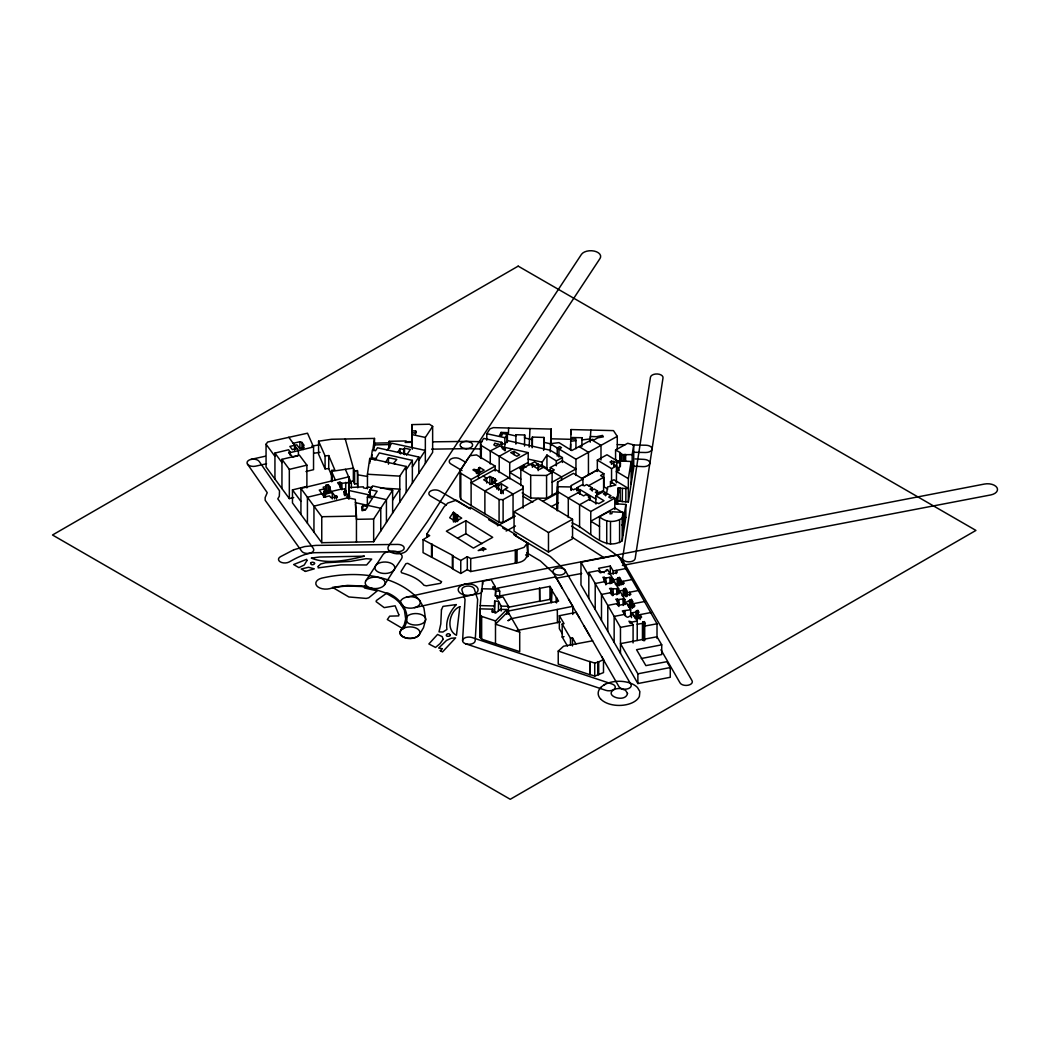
<?xml version="1.0" encoding="UTF-8"?>
<svg xmlns="http://www.w3.org/2000/svg" width="1050" height="1050" viewBox="0 0 1050 1050"><rect width="100%" height="100%" fill="white"/><g stroke="black" fill="none" stroke-linecap="round" stroke-linejoin="round"><path stroke-width="1.5" d="M405.733 619.264L404.434 610.286L401.074 604.511M425.631 619.329A9.949 5.736 0 0 0 410.76 614.303A9.949 5.736 0 0 0 410.655 624.251A9.949 5.736 0 0 0 425.631 619.329L423.924 607.989L419.633 600.39M486.793 440.199L486.793 433.702L489.969 428.873L493.382 427.639L508.567 428.019L508.502 432.482L507.399 434.044L507.399 442.168M575.977 448.731L575.899 439.044L572.342 439.176L572.289 437.522L581.936 437.732L581.897 439.924L590.218 438.926L590.874 430.054M524.514 446.053L524.698 434.989L515.904 434.713L515.878 435.973L507.399 434.044M523.097 486.255L523.031 488.565L503.108 499.629L499.078 499.524L471.109 482.738L495.167 469.376L523.097 486.255L523.031 508.056M582.934 485.559L582.934 479.062L573.444 473.353L557.589 482.108L557.261 510.838M348.928 498.606L348.967 476.779L300.93 488.421L313.95 506.152L347.944 497.766L348.101 494.301L344.886 494.222L344.19 491.518L346.014 490.77L344.715 489.156L342.129 488.893L324.188 493.172L323.623 492.463L330.776 490.35L328.912 487.896L329.963 487.056L329.963 490.311M348.967 476.779L348.652 498.697M543.651 450.384L543.9 437.443L532.363 437.076L532.14 447.773M524.698 434.989L524.514 437.929L532.14 439.648M462.577 640.539L465.032 599.471L462.079 590.638A6.3 3.636 0 0 1 466.476 586.163A6.3 3.636 0 0 1 474.219 588.696L477.645 599.419L475.178 640.815A6.3 3.636 0 0 1 467.578 644.241A6.3 3.636 0 0 1 463.024 639.345A6.3 3.636 0 0 1 472.133 637.573L612.124 684.036A6.3 3.636 0 0 1 614.447 688.997A6.3 3.636 0 0 1 605.85 690.336L465.623 643.794M367.447 488.854L367.461 474.062L369.744 458.456L406.192 466.449L406.192 492.437M508.567 428.019L551.25 429.069L550.213 451.881M550.778 445.318L551.25 438.808L571.069 439.32M529.961 428.544L529.161 447.116M618.752 491.715L618.647 493.08L618.647 489.825M495.154 589.772L495.154 586.53L491.151 579.626L482.685 581.188L481.714 592.029L481.714 588.774L498.579 589.168L499.695 591.15L499.695 597.647M505.234 489.379L503.239 490.455L502.149 492.502L500.929 491.82L500.929 490.127L493.986 485.979L484.877 490.993L484.877 513.739L499.078 522.257L503.108 522.362L513.056 516.823L513.056 494.077L504.945 489.208L507.806 487.659L501.428 483.853L498.619 485.376L493.566 482.317L490.586 483.971L483.696 479.811L489.877 476.451L495.049 478.997L495.049 482.239M582.934 479.062L571.305 485.546L571.016 488.421L573.431 489.799L575.282 488.801L580.072 491.676L568.286 497.962L568.286 517.453M519.711 632.153L495.495 624.186L506.796 612.78L508.476 612.741L519.711 632.153L519.711 651.643L481.648 639.148L479.719 637.114L480.217 605.601L481.714 588.774M479.719 637.114L480.217 608.842L492.476 609.171L492.476 612.413M617.269 449.348L617.269 436.354L613.476 430.618L571.069 429.568L570.544 449.4M570.649 444.058L570.491 449.754M499.695 591.15L495.666 591.019L495.154 595.836L497.385 595.914L497.385 599.169M494.169 612.452L494.694 601.099L498.474 601.243L501.178 606.139L501.178 611.008M616.744 503.738L618.24 487.856L622.348 488.421L622.296 501.572L628.307 501.926L633.727 467.644L633.727 444.911L627.703 443.271L615.576 449.991L615.576 459.729L619.172 461.738M497.385 595.914L497.109 598.133L503.055 596.925L508.476 606.257L508.476 614.368M492.476 609.171L492.135 611.914L495.469 612.189L494.891 612.78L495.652 613.069L500.325 609.354L506.796 609.525L506.796 614.394M616.363 482.842L616.573 465.951L609.984 461.961L611.481 461.134L620.393 463.181L619.854 467.092L618.306 467.775L618.647 470.334L616.363 471.476L628.359 478.656L628.307 501.926M597.332 471.463L597.332 460.097L606.979 454.768L616.901 460.753L616.613 472.631M372.816 450.004L374.483 438.414L331.669 439.267L318.57 441.184L318.57 454.178L325.08 468.864L328.729 468.576L332.404 477.212M373.656 450.712L374.483 444.911L389.183 444.557L389.419 447.773M623.057 522.139L625.852 504.446L615.759 503.751L616.744 497.241M572.001 522.926C588.302 528.977 603.776 552.287 622.178 540.789L625.852 517.44L625.852 504.446M369.744 461.698L370.178 458.692L375.06 459.795L379.312 452.917L412.361 460.373L412.361 483.105M371.477 459.336L372.133 454.781M631.129 471.24L632.179 464.349M622.178 540.789L622.178 518.044L623.057 512.387L612.137 511.77L611.901 513.647L609.919 513.883L610.588 511.678L608.908 511.573L599.537 516.744L599.537 539.49M606.454 494.379L607.635 486.938L615.864 485.021L610.47 481.674L613.922 479.745L628.359 488.394L622.348 488.421M632.179 477.343L632.179 454.611L633.727 444.911M617.741 503.974L618.24 487.856M628.359 478.656L631.129 461.501L616.901 460.753M405.786 618.712L404.263 624.737L400.785 630.486M425.578 619.881L423.478 627.729L419.239 634.764M622.296 501.572L618.24 500.85M526.641 544.11L524.016 547.378L515.76 550.134L470.702 558.548L467.303 556.658L460.766 560.464L452.366 555.804L452.366 568.798L460.766 573.457L467.303 569.651L470.702 571.541L515.76 563.128C526.837 561.514 528.898 556.329 526.641 544.11L527.966 543.349L515.353 535.723L516.561 535.08L470.348 507.36L469.153 507.977L456.304 500.181L447.838 503.055L443.979 506.966L426.812 534.069L426.812 537.311M508.358 432.666L501.139 432.403L499.472 435.501L501.624 435.763L502.438 433.939L503.698 433.584L507.137 434.451L507.137 442.575M367.356 505.26L367.356 497.136L368.222 495.574L386.426 499.669L392.634 490.298L372.592 485.927L370.086 489.786L370.086 496.283M637.547 619.736L637.547 613.239L638.991 612.294L637.901 610.457L636.484 610.706L636.484 618.831M329.963 487.056L328.283 484.706L326.051 485.218L326.156 486.531L323.177 487.2L324.148 488.906L319.252 490.087L324.371 497.096L329.516 495.889L330.816 497.608L337.391 497.109L336.473 495.758L334.609 495.613L332.272 492.411L325.461 494.077L324.188 493.172M385.455 462.446L388.461 457.695L396.782 459.467L393.592 463.286L395.666 464.218M400.759 453.876L401.494 452.721L397.976 451.894L400.076 448.691L403.686 449.426L404.539 448.179L410.379 449.439L406.508 455.201M468.746 457.393L427.324 521.719L407.098 550.226A9.949 5.736 0 0 1 394.144 553.389A9.949 5.736 0 0 1 388.671 545.908L400.549 529.161M365.833 580.873L382.948 554.676A9.949 5.736 0 0 1 395.798 551.394A9.949 5.736 0 0 1 401.494 558.81L394.131 569.822A9.949 5.736 0 0 1 377.108 571.357A9.949 5.736 0 0 1 383.316 562.078A9.949 5.736 0 0 1 394.131 569.822M384.484 584.863A9.949 5.736 0 0 0 373.485 577.211A9.949 5.736 0 0 0 367.5 586.53A9.949 5.736 0 0 0 384.484 584.863L394.183 569.756M480.493 457.905L480.493 443.284L483.669 438.414L501.795 442.339L501.795 447.208M373.538 496.781L377.16 491.177L370.086 489.786M387.148 450.122L391.702 443.205L425.342 450.424L418.845 460.294M368.655 492.332L369.928 490.376L369.928 493.618M306.548 486.478L292.464 489.904L292.464 502.898L321.759 542.706L373.656 541.734L425.342 463.417L425.342 437.443L432.639 426.392L429.502 424.226L411.836 424.607L411.836 442.47M392.634 500.049L399.801 489.129L380.389 487.988M425.342 463.417L432.639 452.379L432.639 426.392M355.307 502.635L367.776 505.391L372.501 498.225L367.356 497.136M399.801 502.123L399.801 476.136L406.192 466.449M406.192 469.704L412.361 460.373M412.361 466.869L418.845 457.039L377.462 447.773L375.533 450.752L372.356 450.004L371.254 457.603L376.583 458.811M542.194 467.053L542.194 462.184L546.945 455.031L556.316 460.898L556.316 465.767M484.877 513.739L460.806 499.275L459.979 496.781L459.979 470.794L600.009 258.51A9.949 5.736 0 0 0 594.261 251.094A9.949 5.736 0 0 0 581.424 254.415L400.562 529.148M373.656 541.734L373.656 519.002L386.426 499.669L386.426 522.414M501.795 442.339L499.275 446.079L504.577 447.313L504.577 450.555M454.545 512.872L453.442 512.242L449.689 517.781L455.674 521.404L461.711 518.122L453.915 513.214L454.545 512.872L454.545 520.997M504.866 445.83L504.866 437.706L507.137 434.451M293.711 497.556L289.327 498.606L266.057 466.974L266.057 444.229L267.619 442.037L307.506 433.204L313.543 446.946L313.543 469.678L305.983 471.516M478.931 473.944L478.616 468.038L478.616 472.92M632.179 454.611L622.991 454.768L619.92 452.904L619.92 461.029M303.174 449.61L303.174 446.355L304.067 445.318L301.98 442.431L299.893 441.735L293.173 443.31L288.816 437.246M401.166 630L401.021 630.171A9.949 5.736 0 0 0 405.339 637.901A9.949 5.736 0 0 0 418.727 635.408L418.871 635.237M618.686 592.095L619.658 591.846L619.133 590.953L623.201 590.271L624.028 588.669L625.524 588.407L626.627 590.179L626.627 596.676M620.156 584.64L620.589 579.311L619.526 577.474L617.991 577.762L617.991 585.887M362.854 505.601L361.659 506.809L361.988 510.641L365.544 509.919L364.442 509.512L366.214 508.935L367.605 506.73L362.854 505.601L362.854 510.471M494.839 482.803L495.049 478.997M495.495 643.676L495.495 620.944L506.796 609.525M625.971 595.691L626.627 590.179M522.834 469.442L523.569 465.491L526.168 467.053M630.669 613.029L631.47 614.408L632.678 614.184L631.929 612.832L636.182 612.045L636.484 610.706M601.834 656.696L603.501 659.597L598.697 661.881L594.733 663.101L589.811 661.487L589.995 674.743L558.232 664.099L558.232 651.105L563.561 646.222L592.659 640.789M643.781 640.684L643.781 624.435L645.369 623.503L644.346 621.626L642.941 621.889L642.941 639.765M624.908 602.923L631.47 599.393L632.638 601.453L632.638 607.95M637.232 624.278L642.456 623.346L642.941 621.889M611.822 583.419L611.822 580.164L617.203 579.154L617.991 577.762M599.537 516.744C605.719 522.559 615.418 522.952 622.178 518.044M423.058 539.648L452.891 555.503L452.891 568.496L423.058 552.641L423.058 539.648L429.712 535.631L426.812 534.069M528.202 463.995L528.202 452.629L509.723 462.683L481.294 445.528L480.493 443.284M478.616 468.038L479.653 467.447L484.155 470.137L478.459 473.274L472.907 469.888L473.996 469.245L477.317 470.242L478.931 469.074M526.641 557.104L527.966 556.342L527.966 543.349M557.235 456.094L557.235 447.969L559.716 446.565L561.527 447.667L558.941 448.967L558.941 457.078M550.305 470.807L550.305 467.565L562.406 460.832L575.951 468.969L552.116 482.186M483.381 547.641L478.196 550.581L486.006 549.202L483.381 547.641L483.381 550.883M605.587 495.823L605.587 492.581L603.383 493.828L605.391 495.062L607.648 493.802L610.982 495.81L608.724 497.057L610.732 498.238L612.951 496.978L614.801 498.12L614.801 509.486M592.279 491.072L592.279 487.83L590.021 489.077L591.898 490.179L594.116 488.946L597.568 491.033L595.363 492.279L597.345 493.474L599.576 492.214M551.303 472.395L548.389 470.702L549.754 469.928L551.959 471.253L554.308 469.941L550.305 467.565M493.986 485.979L508.896 477.684M607.714 489.038L603.868 486.727L603.868 473.734L600.6 475.558L603.606 477.343L603.606 490.337L596.715 494.156M538.164 470.649L538.164 464.152L535.185 465.767L532.389 464.061L531.051 464.809L539.227 469.586L543.454 467.289L552.116 472.434L552.116 495.18L546.577 498.225L530.696 498.054L522.178 492.923M576.988 490.967L576.988 487.712L582.409 484.693L584.325 485.874L586.701 484.549L592.279 487.83M459.979 470.794L460.806 473.288L471.109 479.496L495.167 466.121L495.167 470.991M558.941 448.967L575.951 459.231L617.269 436.354M552.116 495.18L556.119 492.949M595.836 499.052L579.836 489.497L578.707 490.127L577.251 489.103L578.34 488.46L576.988 487.712M588.446 485.756L603.606 477.343M557.261 491.348L579.587 504.735L590.415 498.776L588.433 497.529L589.811 496.834L589.811 500.076M579.587 527.481L579.587 504.735L590.769 511.481L614.801 498.12M604.104 684.889L605.22 684.272M528.202 452.629L512.347 449.033L499.196 456.317L499.196 472.553M581.687 478.524L597.332 469.849L603.868 473.734M583.065 478.012L593.329 472.329M497.451 525.774L515.327 516.128M506.152 531.038L515.471 525.984M552.116 472.434L546.577 475.479L530.696 475.322L520.826 469.363L534.45 461.908L538.164 464.152M594.549 471.66L598.408 469.534M595.836 503.921L595.836 495.797L603.697 491.479L605.587 492.581M572.552 519.291L548.481 532.547L514.054 511.744L538.099 498.488L572.552 519.291L572.552 538.781L548.481 552.038L514.054 531.234L514.054 511.744M537.902 467.631L542.194 465.439L547.142 468.379M542.679 501.336L558.364 492.739M551.381 506.599L558.534 502.674M557.235 447.969L550.187 443.704L558.994 442.641L571.764 450.568L592.62 439.228L593.906 440.002L597.804 437.824L603.369 436.839L602.516 435.435L596.531 436.695L590.376 436.498L590.376 439.753M597.332 460.097L611.559 468.615L616.573 465.951M493.566 482.317L496.716 480.611L494.734 479.312M556.316 460.898L562.406 457.577L562.406 462.459M465.872 520.708L446.355 531.195L473.419 548.1L492.712 537.337L465.872 520.708L465.872 533.702L481.976 543.677M457.511 538.191L465.872 533.702M504.577 447.313L502.176 448.599L504.276 449.951L505.404 449.334L505.234 447.484L512.347 449.033M619.92 452.904L620.366 460.792M519.711 468.707L523.569 466.686L522.834 466.2M499.459 446.184L490.271 450.949L490.271 463.942M589.811 661.487L589.811 674.481L594.733 676.095L603.501 672.591L603.501 659.597M514.041 451.382L510.72 452.55L516.849 456.277L519.658 454.755L514.041 451.382L514.041 454.624M551.696 589.404L551.368 602.503L551.696 589.404L549.977 586.386L498.606 596.164M406.245 597.227L464.625 584.299M414.474 607.674L471.686 595.035M342.129 488.893L337.588 482.711L339.977 482.16L341.906 483.328L348.652 482.449M631.903 608.121L631.903 601.637L632.638 601.453M290.062 455.096L290.062 451.854L288.803 452.169L292.582 457.065L297.491 455.871M288.606 453.009L313.543 446.946M303.174 446.355L304.172 447.589L299.657 448.652L296.874 444.806L289.853 446.421L292.333 449.636L296.927 448.56M274.942 479.062L274.942 453.075L288.606 449.754L290.062 451.854M321.943 493.762L307.427 497.254L307.427 523.241M605.798 584.679L605.798 581.438L602.857 577.329L605.863 578.051L610.037 577.29L611.73 579.259L611.73 582.501M281.951 488.578L281.951 459.336L299.421 455.162L306.889 465.15L306.889 487.896M281.951 459.336L289.327 469.376L306.889 465.15M567.472 646.052L562.196 637.035L562.196 624.041L564.034 623.621L559.335 615.72L576.253 612.36L579.679 618.293M562.196 637.035L564.034 636.615M266.543 463.746L255.609 466.174A6.3 3.636 0 0 1 247.485 464.1A6.3 3.636 0 0 1 251.029 459.388L265.151 456.264M572.749 614.46L572.749 606.336L510.051 618.923M516.351 630.656L560.477 621.967M630.669 616.271L630.669 609.774L622.348 610.89L626.338 616.744L627.821 617.282L633.334 614.289L637.232 621.023L637.232 640.513M556.198 578.235L581.739 573.457M611.73 579.259L613.069 578.983L613.069 582.225M495.154 586.53L492.594 587.042L494.183 589.851M464.874 584.246L984.375 484.063A9.949 5.749 0 0 1 996.988 487.646A9.949 5.749 0 0 1 990.78 494.931L622.427 565.464M471.424 595.087L480.913 593.171M657.011 638.413L657.011 623.792L638.295 590.533L627.165 592.725L625.971 590.822M613.069 578.983L607.609 569.625L606.27 569.966L606.637 570.859L600.377 572.854L597.923 570.675L588.814 572.434L607.779 605.404L618.923 603.251L615.838 599.196L617.754 599.563L617.754 602.818M638.295 590.533L631.956 579.548L621.272 581.634L620.156 579.771M539.529 588.223L539.7 601.414L549.977 599.379L551.696 602.398M605.798 581.438L595.206 583.498L595.206 609.486L637.875 683.55L670.268 677.289L670.268 667.551L666.881 661.684L645.881 665.621L636.549 649.688L661.723 644.818L661.723 654.557L641.261 658.521M562.196 624.041L570.478 638.216L572.46 637.836L575.964 643.939M595.206 609.486L580.978 584.929L580.978 562.196L617.912 555.043L631.956 579.548M508.042 607.32L539.529 601.204M612.544 595.599L612.544 592.344L609.564 588.486L618.778 589.024L618.778 593.893M507.347 611.218L558.6 601.125L551.368 589.509M644.595 601.519L632.94 603.789L631.903 601.637M624.921 614.316L614.145 616.403L607.779 605.404L607.779 631.391M650.921 612.518L638.544 614.919L637.547 613.239M637.232 621.023L632.087 622.02L628.963 621.193L630.039 623.136L632.113 623.306L633.084 625.026L633.084 642.902M496.689 588.302L555.778 576.883L618.975 686.726A6.3 3.636 0 0 0 626.981 688.997A6.3 3.636 0 0 0 630.906 684.377L565.149 570.347M625.682 568.575L613.213 570.964L610.273 566.068L598.579 568.299L600.928 572.224L603.527 571.804L604.117 572.736M608.16 573.838L616.626 572.998L617.256 571.974L616.271 570.399L616.271 573.641M661.723 644.818L657.011 636.786L620.471 643.624L637.875 673.811L670.268 667.551M612.544 592.344L601.492 594.431L601.492 620.419M617.754 599.563L623.293 598.972L623.753 604.747M614.145 642.39L614.145 616.403L620.471 627.375L633.084 625.026M657.011 623.792L644.7 626.076L643.781 624.435M622.099 595.731L630.879 594.379L629.646 592.253L629.646 595.508M623.753 599.878L624.908 599.668L624.908 604.538M348.364 483.512L351.383 483.053L351.383 487.935M346.854 496.742L349.873 496.283M331.524 481.123L331.524 471.384L353.364 468.116L354.598 470.991L354.598 483.984L357.446 483.577L357.446 470.584L354.598 470.991M350.175 481.596L353.364 481.11L354.598 483.984M311.758 446.053L318.832 445.016M313.793 453.246L320.053 452.34M331.708 481.806L331.708 470.439L334.845 469.98L328.729 455.582L325.08 455.871L318.57 441.184M570.544 441.276L575.977 440.606M470.072 455.674L476.556 454.926L495.167 466.121M374.22 443.152L390.482 442.785M405.129 442.457L411.626 442.312M432.771 441.84L466.292 441.394M431.602 449.151L466.423 448.665M373.656 519.002L356.449 519.33L355.412 504.144M389.183 446.184L389.183 441.302L406.087 440.947L406.219 441.709L411.902 441.617L412.112 447.129M313.95 532.14L313.95 506.152L321.759 516.718L356.449 516.088L356.449 542.062M508.476 606.257L501.178 606.139M411.836 424.607L412.112 430.894L415.616 430.92L416.338 432.036L415.341 433.151L412.23 432.652L412.296 449.242M542.194 462.184L528.202 459.126M466.594 441.394L482.121 441.722M466.121 448.652L481.648 448.993M494.169 605.955L480.217 605.601M617.282 444.623L624.973 444.793M632.651 444.977L645.947 445.239A6.3 3.636 0 0 1 652.05 448.98A6.3 3.636 0 0 1 645.566 452.511L633.701 452.274M635.145 458.942L644.122 459.388A6.3 3.636 0 0 1 649.858 463.312L635.171 558.534A6.3 3.636 0 0 1 628.359 561.842A6.3 3.636 0 0 1 622.624 557.918L650.449 377.278A6.3 3.636 0 0 1 657.287 373.971A6.3 3.636 0 0 1 663.009 377.908L649.858 463.326A6.3 3.636 0 0 1 643.033 466.633L634.056 466.187M367.447 474.246L399.801 476.136M372.304 487.515L367.461 487.056L366.174 488.408L363.484 487.883L363.392 486.833L349.059 487.541L348.928 490.481L369.994 495.088M622.965 517.243L625.852 517.44M367.539 476.477L357.761 474.823L357.446 470.584M412.296 434.634L425.342 437.443M347.944 497.766L355.307 499.38L356.449 516.088M504.866 437.706L486.793 433.702M501.703 443.507L504.866 444.202L507.399 440.541L550.213 450.253L562.406 457.577M367.776 505.391L380.769 508.279L380.769 531.011M537.193 464.363L541.905 465.439M543.651 442.26L550.213 443.756M371.398 588.184L385.271 592.791L394.551 598.211A54.81 31.644 0 0 1 401.402 604.957M371.346 588.171L361.541 586.517L348.416 586.031A53.773 31.041 0 0 0 331.38 588.223L329.831 588.63A9.949 5.736 0 0 1 316.68 585.742A9.949 5.736 0 0 1 321.668 578.156C354.572 570.622 395.325 573.497 419.304 599.944M479.719 614.381L481.648 616.403L495.495 620.944M558.232 651.105L589.995 661.749M615.576 449.991L620.366 452.668M589.811 496.834L585.966 494.589L583.603 495.902L578.235 492.66M470.505 508.974L439.569 490.967A6.3 3.636 0 0 0 430.658 490.993A6.3 3.636 0 0 0 430.723 496.138L446.184 505.024M488.644 519.671L498.422 525.433M591.544 439.766L600.994 445.371L600.994 459.992M551.959 471.253L561.566 476.936L561.566 480.191M522.992 496.322L532.822 502.149M589.312 499.38L596.295 503.541L597.463 502.911L598.776 503.633L604.012 500.719L595.836 495.797M465.544 462.236L460.044 458.968A6.3 3.636 0 0 0 451.133 458.889A6.3 3.636 0 0 0 451.001 464.034L462 470.571M621.574 524.908L624.291 526.523L624.291 513.542L614.801 507.859L590.769 521.22L599.537 526.496M502.635 527.927L505.404 529.581M513.726 534.555L550.253 556.434L564.742 569.796M526.641 552.746L540.422 560.989L553.613 573.208M529.935 464.678L527.126 462.998L509.723 472.421L520.826 479.102M483.158 476.031L486.688 478.17L486.688 483.039M525.591 554.912L527.966 556.342M579.101 446.578L588.446 452.288L588.446 475.033M571.528 526.129L608.58 549.347L621.049 558.324M571.778 537.023L604.131 557.747M600.482 698.801L599.734 697.896A20.882 12.049 0 0 1 598.185 693.092A21.158 12.219 0 0 1 600.941 687.317M300.93 501.414L292.464 489.904M281.951 462.591L274.942 453.075M266.057 444.229L274.942 456.33M293.173 443.31L298.41 450.608L298.41 455.49M247.511 464.126L267.238 492.673L265.138 497.582L265.191 500.312L301.56 551.04A6.3 3.636 0 0 0 309.606 553.245A6.3 3.636 0 0 0 313.425 548.612L277.804 498.855L279.313 496.23L279.51 490.796L259.192 461.423A6.3 3.636 0 0 0 251.029 459.388M604.393 581.687L605.876 583.905L613.581 582.002L613.213 581.306L614.158 581.031L618.778 589.024M610.391 592.751L611.625 594.799L617.256 593.722L620.458 592.003L624.908 599.668M562.459 633.977L559.335 628.714L559.335 615.72M622.099 559.427L692.016 680.636A6.3 3.636 0 0 1 688.052 685.243A6.3 3.636 0 0 1 680.072 682.946L660.962 649.779M580.978 562.196L588.814 575.676M584.194 626.141L589.654 635.578M553.206 572.644L562.288 588.42M630.669 609.774L627.139 603.632L617.886 605.535L616.862 603.658M568.457 598.881L572.749 606.336M633.754 615.851L635.132 618.293L640.461 618.201L641.602 617.098L640.146 614.617L640.146 619.487M615.169 583.734L615.694 584.679L624.225 583.341L623.004 581.319L623.004 584.574M627.611 604.813L628.871 607.149L633.938 607.005L634.83 605.903L633.609 603.671L633.609 606.913M331.524 471.384L335.462 480.257M345.371 469.324L351.383 483.053M331.708 470.439L332.036 481.071M345.24 438.952L353.364 468.116L353.364 481.11M389.183 441.302L389.642 447.733M357.446 483.577L357.761 487.817L357.761 474.823M644.726 623.621L644.7 640.684M644.346 621.626L644.346 624.868M643.296 622.624L643.296 640.487M642.456 623.346L642.456 639.581M638.544 614.919L638.544 618.174M637.901 610.457L637.967 617.4M637.875 673.811L637.875 683.55M636.825 611.441L636.825 619.566M636.182 612.045L636.182 618.542M632.94 603.789L632.94 607.044M631.47 599.393L631.47 607.504M631.47 614.408L631.47 617.663M631.129 461.501L631.129 484.234M630.433 600.219L630.433 606.716M630.171 599.629L630.171 607.74M629.423 601.086L629.423 607.582M627.165 592.725L627.165 595.98M625.879 488.723L625.826 501.874M625.682 454.309L625.603 460.898M625.524 588.407L625.524 596.531M624.986 610.851L624.986 615.72M624.173 454.269L624.173 460.766M624.028 588.669L624.225 595.652M623.831 610.575L623.831 613.817M623.201 590.271L623.201 595.14M623.293 598.972L623.293 605.469M622.991 454.768L622.991 461.265M623.057 512.387L623.057 535.133M621.364 454.296L621.364 460.792M621.272 581.634L621.272 584.889M620.944 453.482L620.944 461.593M620.589 579.311L620.589 584.181M620.393 463.181L620.393 466.423M620.471 627.375L620.471 653.363M620.143 487.974L620.235 501.231M619.592 519.894L619.592 542.64M619.526 577.474L619.526 585.598M618.804 467.316L618.804 470.571M618.896 599.799L618.923 606.506M618.227 578.301L618.227 584.798M617.269 497.306L617.269 503.803M617.439 589.286L617.439 594.156M617.347 598.946L617.347 602.188M617.203 579.154L617.203 585.651M616.796 588.354L616.796 594.851M613.764 461.344L613.764 466.213M613.213 570.964L613.213 574.219M613.108 589.037L613.108 595.521M611.559 468.615L611.559 483.236M611.481 461.134L611.481 464.376M611.363 588.735L611.363 591.977M611.126 578.248L611.126 583.117M611.087 588.197L611.087 591.439M610.47 481.674L610.47 486.544M610.483 521.627L610.483 544.359M610.667 578.366L610.667 583.236M610.273 566.068L610.273 574.179M610.037 577.29L610.037 583.787M606.729 521.062L606.729 543.808M605.863 578.051L605.863 584.548M604.419 577.5L604.419 580.755M604.131 577.093L604.131 580.348M598.697 661.881L598.697 674.874M597.568 491.033L597.568 494.288M597.765 661.566L597.765 674.559M594.733 663.101L594.733 676.095M590.769 511.481L590.769 534.214M590.218 438.926L590.218 442.168M588.814 572.434L588.814 598.421M581.936 437.732L581.897 446.421M579.836 489.497L579.836 494.366M575.951 459.231L575.951 475.466M572.46 637.836L572.46 645.96M571.305 485.546L571.305 490.416M571.187 490.206L571.187 486.964L557.432 486.714L557.432 509.46L557.589 482.108M571.069 429.568L571.069 434.451M570.478 638.216L570.478 644.713M557.327 609.472L557.419 622.624M556.658 597.804L556.658 602.674M556.29 597.844L556.29 602.713M551.25 429.069L551.25 445.305M549.977 586.386L549.977 599.379M548.481 532.547L548.481 552.038M546.945 455.031L546.945 469.652M546.577 475.479L546.577 498.225M543.9 437.443L543.9 448.809M539.7 588.42L539.7 601.414M532.363 437.076L532.363 446.827M532.389 464.061L532.389 467.303M530.696 475.322L530.696 498.054M523.569 465.491L523.569 468.746M520.826 469.363L520.826 485.599M517.059 549.426L517.059 562.419M515.904 434.713L515.878 444.098M515.76 550.134L515.76 563.128M515.288 549.846L515.288 562.839M509.723 462.683L509.723 478.918M505.234 447.484L505.234 450.726M503.239 490.455L503.239 493.697M503.108 499.629L503.108 522.362M501.428 483.853L501.428 493.605M501.139 432.403L501.139 435.658M500.929 490.127L500.929 493.369M499.078 499.524L499.078 522.257M498.619 485.376L498.619 490.245M498.474 601.243L498.474 610.982M496.913 484.339L496.913 489.208M495.666 591.019L495.666 595.888M494.694 601.099L494.694 612.478M492.739 477.632L492.739 484.129M492.306 477.697L492.306 484.194M491.702 477.579L491.702 484.076M489.877 476.451L489.877 484.575M482.685 581.188L482.685 584.43M481.648 616.403L481.648 639.148M481.294 445.528L481.294 458.522M479.653 467.447L479.653 472.316M479.207 468.707L479.207 473.589M479.128 468.313L479.128 474.81M478.459 473.274L478.459 478.144M477.317 470.242L477.317 473.498M477.028 470.072L477.028 473.327M476.451 470.282L476.451 473.537M471.109 479.496L471.109 505.47M470.702 558.548L470.702 571.541M467.303 556.658L467.303 569.651M460.806 473.288L460.806 499.275M460.766 560.464L460.766 573.457M457.682 514.841L457.682 521.325M457.078 515.209L457.078 521.706M455.661 513.594L455.661 521.706M455.031 513.923L455.031 522.047M453.915 513.214L453.915 521.338M453.442 512.242L453.442 521.981M432.036 544.005L432.036 556.999M431.537 544.294L431.537 557.288M418.845 457.039L418.845 473.288M415.616 430.92L415.616 434.162M412.112 430.894L412.23 447.261M404.539 448.179L404.539 454.676M403.686 449.426L403.686 454.309M400.076 448.691L400.076 453.561M392.634 490.298L392.634 513.043M388.461 457.695L388.461 464.192M374.483 438.414L374.483 446.539M369.744 458.456L369.744 463.326M349.059 494.038L349.059 498.908M348.101 494.301L348.101 497.542M346.014 490.77L346.014 495.652M345.778 491.229L345.778 494.471M345.712 482.37L345.712 490.494M344.715 489.156L344.715 495.652M344.19 491.518L344.19 494.76M341.906 483.328L341.906 489.825M340.449 483L340.449 487.869M339.977 482.16L339.977 487.029M336.473 495.758L336.473 499.012M334.609 495.613L334.609 498.868M332.272 492.411L332.272 498.908M329.241 487.292L329.241 490.534M328.729 455.582L328.729 468.576M328.912 487.896L328.912 491.151M328.283 484.706L328.283 491.203M326.642 485.901L326.642 492.398M326.156 486.531L326.156 491.4M326.051 485.218L326.051 491.715M325.461 494.077L325.461 497.333M325.08 455.871L325.08 468.864M324.752 493.854L324.752 497.109M324.293 488.67L324.188 496.414M323.978 492.043L323.978 496.913M323.623 492.463L323.623 497.333M321.759 516.718L321.759 542.706M301.98 442.431L301.98 448.928M300.93 488.421L300.93 514.408M299.893 441.735L299.893 448.232M294.564 445.279L294.564 450.148M289.327 469.376L289.327 498.606M618.909 557.34A6.3 3.636 0 0 1 621.639 562.354M600.574 698.867A20.895 12.062 0 0 0 621.429 705.364A20.895 12.062 0 0 0 639.384 696.426L639.87 691.543L637.455 687.474A21.118 12.193 0 0 0 628.097 682.408M600.928 687.356A20.882 12.049 0 0 1 628.005 682.434M398.751 614.578L398.698 615.891L389.655 616.153L387.332 619.553L403.161 628.845C413.582 615.169 400.837 597.87 387.188 592.83L376.386 600.521L376.136 601.65L384.182 607.622L395.128 605.798L398.751 614.578M441.459 609.735L440.79 623.949L439.018 631.877L442.916 632.021L446.919 629.475C445.607 620.13 450.056 611.323 456.33 604.577L442.995 606.375L441.459 609.735M450.319 634.869L450.292 635.303A2.218 1.286 0 0 1 448.875 636.261C443.349 637.022 447.904 631.273 450.319 634.869M318.242 566.383L318.163 567.879L340.856 564.874L366.608 564.966L371.687 559.099L366.083 558.692L350.464 561.383L325.447 562.761L320.631 564.021L318.242 566.383M459.848 606.651L456.461 635.276C445.279 629.882 449.754 610.286 459.848 606.651M364.809 586.11L364.521 587.974L377.226 590.901L368.721 597.817L366.188 598.421L348.863 596.964L332.522 587.37L347.511 585.401L364.809 586.11M627.506 693.446C625.472 703.644 602.254 695.323 614.906 689.168A8.334 4.817 0 0 1 620.55 688.59L625.498 690.231L627.506 693.446M310.59 563.102C310.603 567 318.163 562.971 312.834 562.236A2.218 1.286 0 0 0 310.918 562.734L310.59 563.102M306.928 560.543L304.264 564.979L298.909 567.63L293.646 564.533L306.666 559.322L306.928 560.543M443.139 639.332L440.016 643.65L435.514 647.443L428.873 643.952L437.574 634.436L442.181 636.628L443.139 639.332M442.05 648.69L440.921 650.672L440.055 650.514L442.496 651.945L455.621 637.875L451.224 638.256L446.565 640.395L438.703 648.047L442.05 648.69M441.512 581.674L440.567 583.314L426.418 585.834L423.951 585.257C418.399 578.445 409.815 575.151 401.599 572.762L401.034 571.515L405.904 563.692L407.754 563.325L441.512 581.674M494.878 443.297L493.815 444.872L495.863 446.132L498.855 444.176L494.878 443.297M509.723 619.841L508.121 620.602L509.723 619.841M364.284 556.198C347.944 560.188 327.324 564.69 311.299 558.088L319.463 557.025L364.284 556.198M518.188 266.136L52.5 535.001L510.248 799.286L975.936 530.421L518.188 266.136M293.698 549.806L280.586 556.644A6.3 3.636 0 0 0 280.114 561.776A6.3 3.636 0 0 0 289.012 562.052C297.583 557.235 306.587 552.497 316.706 552.668L397.884 551.696A6.3 3.636 0 0 0 404.184 548.061A6.3 3.636 0 0 0 397.884 544.425L315.971 545.396L304.749 546.551L293.698 549.806M305.432 571.41L301.232 568.995L308.49 567.276L314.291 568.837L305.432 571.41M554.571 573.982A6.3 3.636 0 0 0 565.202 572.565A6.3 3.636 0 0 0 557.76 567.958A6.3 3.636 0 0 0 554.571 573.982M461.396 447.261A6.3 3.636 0 0 0 472.198 446.381A6.3 3.636 0 0 0 465.478 441.42A6.3 3.636 0 0 0 461.396 447.261M404.368 637.35A9.949 5.749 0 0 0 419.921 633.084A9.949 5.749 0 0 0 405.746 627.441A9.949 5.749 0 0 0 404.368 637.35M462.919 594.549A9.949 5.736 0 0 0 478.091 589.837A9.949 5.736 0 0 0 463.444 584.614A9.949 5.736 0 0 0 462.919 594.549M402.833 606.204A9.949 5.736 0 0 0 419.751 604.327A9.949 5.736 0 0 0 408.489 596.807A9.949 5.736 0 0 0 402.833 606.204"/></g></svg>
